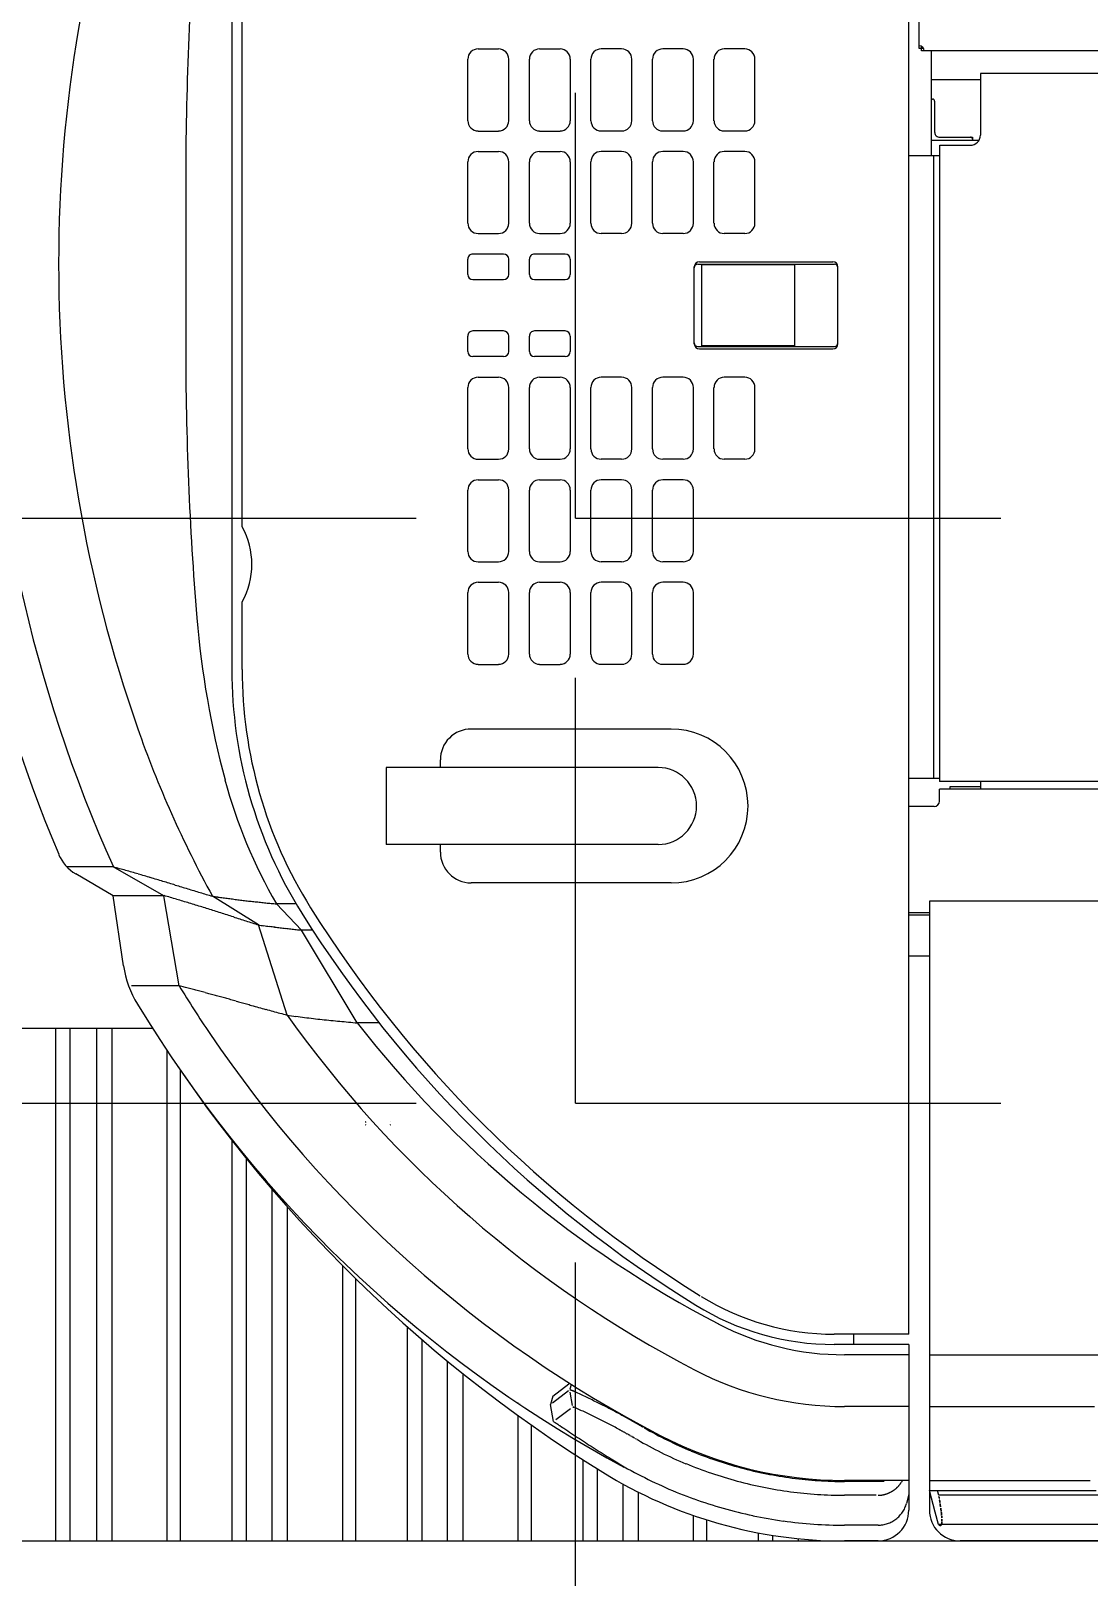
# Model space of a CAD drawing. Header units: metres. Extents: x 668617 to 675126, y 2286318 to 2293677.
# Drawn here: x 669148.482 to 669149.975, y 2287256.557 to 2287258.738 of the extents above; entities that cross this region are included whole.
import ezdxf

# ---------------------------------------------------------------- set-up
doc = ezdxf.new("R2010")
doc.units = ezdxf.units.M
doc.header["$MEASUREMENT"] = 0
doc.layers.add('0_VEH_CONSTRUCCION', color=250, linetype='Continuous')
doc.layers.add('DMTG-ZONA-TRABAJO', color=250, linetype='Continuous')

# ---------------------------------------------------------------- blocks, each defined once
blk = doc.blocks.new('excavadora planta')
at = {"color": 0}
for p, q in [((-0.5175, 1.251), (-4.1079, 1.251)), ((-2.3908, 1.251), (-1.9303, 1.251)), ((-1.8499, 1.251), (-1.817, 1.251)), ((-1.7868, 1.25), (-1.7868, 1.251)), ((-1.7717, 1.2487), (-1.7717, 1.251)), ((-1.7466, 1.2455), (-1.7466, 1.251)), ((-1.7325, 1.243), (-1.7325, 1.251)), ((-1.6819, 1.2303), (-1.6819, 1.251)), ((-1.6689, 1.2259), (-1.6689, 1.251)), ((-1.6149, 1.2031), (-1.6149, 1.251)), ((-1.5998, 1.1952), (-1.5998, 1.251)), ((-1.5747, 1.1802), (-1.5747, 1.251)), ((-1.5606, 1.1713), (-1.5606, 1.251)), ((-1.51, 1.1373), (-1.51, 1.251)), ((-1.497, 1.128), (-1.497, 1.251)), ((-1.443, 1.087), (-1.443, 1.251)), ((-1.4279, 1.0747), (-1.4279, 1.251)), ((-1.4028, 1.0535), (-1.4028, 1.251)), ((-1.3887, 1.0412), (-1.3887, 1.251)), ((-1.3381, 0.9941), (-1.3381, 1.251)), ((-1.3251, 0.9811), (-1.3251, 1.251)), ((-1.2711, 0.9236), (-1.2711, 1.251)), ((-1.256, 0.9064), (-1.256, 1.251)), ((-1.2309, 0.8762), (-1.2309, 1.251)), ((-1.2168, 0.8585), (-1.2168, 1.251)), ((-1.1662, 0.7898), (-1.1662, 1.251)), ((-1.1532, 0.7705), (-1.1532, 1.251)), ((-1.0992, 0.7486), (-1.0992, 1.251)), ((-1.0842, 0.7486), (-1.0842, 1.251)), ((-1.0581, 0.7486), (-1.0581, 1.251)), ((-1.044, 0.7486), (-1.044, 1.251)), ((-2.3908, 1.235), (-1.9092, 1.235)), ((-1.9092, 1.235), (-1.9058, 1.2228)), ((-1.8499, 1.2356), (-1.817, 1.2356)), ((-1.9058, 1.2228), (-1.9002, 1.2017)), ((-1.9002, 1.1787), (-1.9002, 1.2209)), ((-1.8801, 1.0586), (-1.8801, 1.2209)), ((-1.8801, 1.2055), (-1.8777, 1.2143)), ((-1.9093, 1.2063), (-1.9082, 1.202)), ((-1.9002, 0.6245), (-1.9002, 1.202)), ((-1.8482, 1.2063), (-1.817, 1.2063)), ((-1.8801, 1.1918), (-1.817, 1.1918)), ((-1.8801, 1.1918), (-1.817, 1.1918)), ((-1.8558, 1.1928), (-1.817, 1.1928)), ((-1.6307, 1.1937), (-1.6307, 1.1936)), ((-1.5486, 1.1217), (-1.5343, 1.1325)), ((-1.5321, 1.1342), (-1.5291, 1.1174)), ((-1.8801, 1.1194), (-1.8171, 1.1194)), ((-1.5506, 1.1184), (-1.5482, 1.1053)), ((-1.5313, 1.1092), (-1.5469, 1.0973)), ((-1.5467, 1.1041), (-1.5308, 1.116)), ((-1.5313, 1.1091), (-1.5291, 1.1174)), ((-1.5492, 1.0981), (-1.548, 1.1024)), ((-1.8801, 1.0686), (-1.817, 1.0686)), ((-1.8802, 1.0486), (-1.8802, -0.9672)), ((-1.8802, 1.0486), (-1.807, 1.0486)), ((-1.8801, 1.0586), (-1.807, 1.0586)), ((-1.8258, 1.0486), (-1.8258, 1.0586)), ((-1.3611, 0.7436), (-1.3397, 0.7436)), ((-1.3397, 0.7436), (-1.2851, 0.6527)), ((-0.5175, 0.7486), (-1.1389, 0.7486)), ((-0.5175, 0.7486), (-1.1389, 0.7486)), ((-1.2709, 0.7361), (-1.243, 0.6476)), ((-1.1652, 0.7074), (-1.1185, 0.7074)), ((-1.1652, 0.7074), (-1.1503, 0.619)), ((-1.1107, 0.6876), (-1.1005, 0.619)), ((-1.8802, 0.6778), (-1.9002, 0.6778)), ((-1.296, 0.6527), (-1.2851, 0.6527)), ((-1.2851, 0.6527), (-1.2605, 0.627)), ((-1.8802, 0.6376), (-1.9002, 0.6376)), ((-1.243, 0.6476), (-1.1978, 0.6195)), ((-3.2125, 0.6245), (-1.9002, 0.6245)), ((-1.8802, 0.6353), (-1.9002, 0.6353)), ((-1.2799, 0.627), (-1.2605, 0.627)), ((-1.6471, 0.6064), (-1.4512, 0.6064)), ((-1.1503, 0.619), (-1.1005, 0.619)), ((-1.1503, 0.619), (-1.1007, 0.5908)), ((-1.1005, 0.619), (-1.0639, 0.5976)), ((-1.1007, 0.5908), (-1.0554, 0.5908)), ((-1.421, 0.5687), (-1.421, 0.5763)), ((-1.6344, 0.5687), (-1.3681, 0.5687)), ((-1.3681, 0.4934), (-1.3681, 0.5687)), ((-1.905, 0.5316), (-1.8802, 0.5316)), ((-1.9101, 0.5265), (-1.9101, 0.5147)), ((-2.4807, 0.5147), (-1.9101, 0.5147)), ((-2.2115, 0.507), (-1.9101, 0.507)), ((-1.9503, 0.507), (-1.9503, 0.5147)), ((-1.9503, 0.5124), (-1.9201, 0.5124)), ((-1.9201, 0.5124), (-1.9201, 0.5147)), ((-1.9101, -0.1161), (-1.9101, 0.507)), ((-1.8802, 0.5039), (-1.9101, 0.5039)), ((-1.9046, 0.5039), (-1.9046, -0.106)), ((-1.6344, 0.4934), (-1.3681, 0.4934)), ((-1.421, 0.4858), (-1.421, 0.4934)), ((-1.6471, 0.4557), (-1.4512, 0.4557)), ((-1.2269, 0.3973), (-1.2269, 0.3311)), ((-1.2169, -0.3973), (-1.2169, 0.3973)), ((-1.669, 0.3823), (-1.669, 0.322)), ((-1.659, 0.3924), (-1.6389, 0.3924)), ((-1.6288, 0.3823), (-1.6288, 0.322)), ((-1.6088, 0.3823), (-1.6088, 0.322)), ((-1.5987, 0.3924), (-1.5786, 0.3924)), ((-1.5686, 0.3823), (-1.5686, 0.322)), ((-1.5485, 0.3823), (-1.5485, 0.322)), ((-1.5183, 0.3924), (-1.5384, 0.3924)), ((-1.5083, 0.3823), (-1.5083, 0.322)), ((-1.4882, 0.3823), (-1.4882, 0.322)), ((-1.458, 0.3924), (-1.4781, 0.3924)), ((-1.448, 0.3823), (-1.448, 0.322)), ((-1.659, 0.312), (-1.6389, 0.312)), ((-1.5987, 0.312), (-1.5786, 0.312)), ((-1.5183, 0.312), (-1.5384, 0.312)), ((-1.458, 0.312), (-1.4781, 0.312)), ((-1.659, 0.2919), (-1.6389, 0.2919)), ((-1.5987, 0.2919), (-1.5786, 0.2919)), ((-1.5183, 0.2919), (-1.5384, 0.2919)), ((-1.458, 0.2919), (-1.4781, 0.2919)), ((-1.669, 0.2819), (-1.669, 0.2216)), ((-1.6288, 0.2819), (-1.6288, 0.2216)), ((-1.6088, 0.2819), (-1.6088, 0.2216)), ((-1.5686, 0.2819), (-1.5686, 0.2216)), ((-1.5485, 0.2819), (-1.5485, 0.2216)), ((-1.5083, 0.2819), (-1.5083, 0.2216)), ((-1.4882, 0.2819), (-1.4882, 0.2216)), ((-1.448, 0.2819), (-1.448, 0.2216)), ((-1.2269, 0.2577), (-1.2269, -0.2828)), ((-1.659, 0.2115), (-1.6389, 0.2115)), ((-1.5987, 0.2115), (-1.5786, 0.2115)), ((-1.5183, 0.2115), (-1.5384, 0.2115)), ((-1.458, 0.2115), (-1.4781, 0.2115)), ((-1.7193, 0.1914), (-1.6992, 0.1914)), ((-1.659, 0.1914), (-1.6389, 0.1914)), ((-1.5987, 0.1914), (-1.5786, 0.1914)), ((-1.5183, 0.1914), (-1.5384, 0.1914)), ((-1.458, 0.1914), (-1.4781, 0.1914)), ((-1.7293, 0.1814), (-1.7293, 0.1211)), ((-1.6891, 0.1814), (-1.6891, 0.1211)), ((-1.669, 0.1814), (-1.669, 0.1211)), ((-1.6288, 0.1814), (-1.6288, 0.1211)), ((-1.6088, 0.1814), (-1.6088, 0.1211)), ((-1.5686, 0.1814), (-1.5686, 0.1211)), ((-1.5485, 0.1814), (-1.5485, 0.1211)), ((-1.5083, 0.1814), (-1.5083, 0.1211)), ((-1.4882, 0.1814), (-1.4882, 0.1211)), ((-1.448, 0.1814), (-1.448, 0.1211)), ((-1.7193, 0.111), (-1.6992, 0.111)), ((-1.659, 0.111), (-1.6389, 0.111)), ((-1.5987, 0.111), (-1.5786, 0.111)), ((-1.5183, 0.111), (-1.5384, 0.111)), ((-1.458, 0.111), (-1.4781, 0.111)), ((-1.5434, 0.0909), (-1.5133, 0.0909)), ((-1.4831, 0.0909), (-1.453, 0.0909)), ((-1.8105, 0.0784), (-1.8105, 0.003)), ((-1.6733, 0.0809), (-1.8071, 0.0809)), ((-1.6749, 0.0834), (-1.8055, 0.0834)), ((-1.7683, 0.0804), (-1.6773, 0.0804)), ((-1.7683, 0.0804), (-1.7683, 0.001)), ((-1.6773, 0.0804), (-1.6773, 0.001)), ((-1.6699, 0.0784), (-1.6699, 0.003)), ((-1.5485, 0.0859), (-1.5485, 0.0708)), ((-1.5083, 0.0859), (-1.5083, 0.0708)), ((-1.4882, 0.0859), (-1.4882, 0.0708)), ((-1.448, 0.0859), (-1.448, 0.0708)), ((-1.1716, 0), (-1.1716, 0.0804)), ((-1.5434, 0.0658), (-1.5133, 0.0658)), ((-1.4831, 0.0658), (-1.453, 0.0658)), ((-1.5434, 0.0156), (-1.5133, 0.0156)), ((-1.4831, 0.0156), (-1.453, 0.0156)), ((-1.6733, 0.0005), (-1.8071, 0.0005)), ((-1.7683, 0.001), (-1.6773, 0.001)), ((-1.5485, 0.0105), (-1.5485, -0.0045)), ((-1.5083, 0.0105), (-1.5083, -0.0045)), ((-1.4882, 0.0105), (-1.4882, -0.0045)), ((-1.448, 0.0105), (-1.448, -0.0045)), ((-1.1716, -0.0804), (-1.1716, 0)), ((-1.6749, -0.002), (-1.8055, -0.002)), ((-1.5434, -0.0096), (-1.5133, -0.0096)), ((-1.4831, -0.0096), (-1.453, -0.0096)), ((-1.7193, -0.0296), (-1.6992, -0.0296)), ((-1.659, -0.0296), (-1.6389, -0.0296)), ((-1.5987, -0.0296), (-1.5786, -0.0296)), ((-1.5183, -0.0296), (-1.5384, -0.0296)), ((-1.458, -0.0296), (-1.4781, -0.0296)), ((-1.7293, -0.0397), (-1.7293, -0.1)), ((-1.6891, -0.0397), (-1.6891, -0.1)), ((-1.669, -0.0397), (-1.669, -0.1)), ((-1.6288, -0.0397), (-1.6288, -0.1)), ((-1.6088, -0.0397), (-1.6088, -0.1)), ((-1.5686, -0.0397), (-1.5686, -0.1)), ((-1.5485, -0.0397), (-1.5485, -0.1)), ((-1.5083, -0.0397), (-1.5083, -0.1)), ((-1.4882, -0.0397), (-1.4882, -0.1)), ((-1.448, -0.0397), (-1.448, -0.1)), ((-1.8802, -0.106), (-1.9101, -0.106)), ((-1.9023, -0.106), (-1.9023, -0.2085)), ((-1.9023, -0.1211), (-1.9489, -0.1211)), ((-1.9425, -0.1241), (-1.9425, -0.1211)), ((-1.9104, -0.1161), (-1.9402, -0.1161)), ((-1.7193, -0.11), (-1.6992, -0.11)), ((-1.659, -0.11), (-1.6389, -0.11)), ((-1.5987, -0.11), (-1.5786, -0.11)), ((-1.5183, -0.11), (-1.5384, -0.11)), ((-1.458, -0.11), (-1.4781, -0.11)), ((-1.9503, -0.1864), (-1.9503, -0.1261)), ((-1.9099, -0.1241), (-1.9425, -0.1241)), ((-1.9053, -0.1593), (-1.9053, -0.1286)), ((-1.7193, -0.1301), (-1.6992, -0.1301)), ((-1.659, -0.1301), (-1.6389, -0.1301)), ((-1.5987, -0.1301), (-1.5786, -0.1301)), ((-1.5183, -0.1301), (-1.5384, -0.1301)), ((-1.458, -0.1301), (-1.4781, -0.1301)), ((-1.7293, -0.1402), (-1.7293, -0.2005)), ((-1.6891, -0.1402), (-1.6891, -0.2005)), ((-1.669, -0.1402), (-1.669, -0.2005)), ((-1.6288, -0.1402), (-1.6288, -0.2005)), ((-1.6088, -0.1402), (-1.6088, -0.2005)), ((-1.5686, -0.1402), (-1.5686, -0.2005)), ((-1.5485, -0.1402), (-1.5485, -0.2005)), ((-1.5083, -0.1402), (-1.5083, -0.2005)), ((-1.4882, -0.1402), (-1.4882, -0.2005)), ((-1.448, -0.1402), (-1.448, -0.2005)), ((-1.9023, -0.1613), (-1.9033, -0.1613)), ((-1.9023, -0.1805), (-1.9503, -0.1805)), ((-2.1736, -0.1864), (-1.9503, -0.1864)), ((-2.1124, -0.2085), (-1.8924, -0.2085)), ((-1.8946, -0.2108), (-1.8901, -0.2108)), ((-1.8924, -0.2085), (-1.8924, -0.213)), ((-1.8901, -0.2108), (-1.8901, -0.5567)), ((-1.7193, -0.2105), (-1.6992, -0.2105)), ((-1.659, -0.2105), (-1.6389, -0.2105)), ((-1.5987, -0.2105), (-1.5786, -0.2105)), ((-1.5183, -0.2105), (-1.5384, -0.2105)), ((-1.458, -0.2105), (-1.4781, -0.2105))]:
    blk.add_line(p, q, dxfattribs=at)
for centre, radius, start, end in [((-1.9303, 1.2209), 0.0301, 0, 90), ((-1.8499, 1.2209), 0.0301, 90, 180), ((-1.817, 0.8009), 0.4502, 58.2756, 90), ((11.9341, 0.9766), 13.8489, 178.94315, 178.94613), ((11.937, 1.3556), 13.85, 180.51413, 180.51711), ((13.0848, 1.673), 15.0038, 181.68965, 181.69241), ((-1.9023, 1.232), 0.0101, 171.4912, 175.5768), ((-1.8967, 1.2316), 0.0158, 175.5351, 178.1532), ((13.0786, 1.9078), 15.0063, 182.58921, 182.59196), ((13.0629, 2.1112), 15.0013, 183.37072, 183.37347), ((14.4141, 2.3791), 16.3669, 184.03138, 184.0339), ((-1.9054, 1.2324), 0.00706, 165.4792, 171.1712), ((14.4038, 2.5291), 16.368, 184.56023, 184.56275), ((14.3936, 2.6586), 16.3686, 185.0173, 185.01982), ((-1.9068, 1.2328), 0.00558, 158.6911, 165.9526), ((-1.9094, 1.2339), 0.00271, 143.9525, 159.1625), ((-1.9107, 1.2349), 0.00113, 109.3751, 145.0898), ((-1.9108, 1.2349), 0.00105, 67.3592, 105.8725), ((-1.9113, 1.2336), 0.00248, 51.8333, 68.4347), ((-1.913, 1.2314), 0.00521, 44.4607, 52.3818), ((-1.85, 1.2069), 0.0287, 127.4854, 136.8796), ((-1.8499, 1.2069), 0.0287, 118.1353, 127.5304), ((-1.8498, 1.2067), 0.0289, 108.7769, 118.1004), ((-1.85, 1.2071), 0.0285, 99.3292, 108.7825), ((-1.8499, 1.2067), 0.0289, 90.0247, 99.3619), ((-1.8171, 0.8005), 0.4351, 86.0358, 89.998), ((-1.817, 0.8015), 0.4341, 82.0669, 86.0383), ((-1.8171, 0.8004), 0.4353, 78.106, 82.0672), ((14.3834, 2.7709), 16.3686, 185.41463, 185.41715), ((14.3732, 2.8832), 16.3695, 185.81194, 185.81446), ((14.3596, 2.975), 16.3655, 186.13894, 186.14147), ((14.3528, 3.0599), 16.368, 186.43957, 186.44209), ((15.9718, 3.3257), 18.0069, 186.70449, 186.70678), ((15.9568, 3.4004), 18.0009, 186.94833, 186.95062), ((14.884, 3.3352), 16.9282, 187.17121, 187.17373), ((15.9457, 3.5346), 18.0066, 187.38115, 187.38345), ((15.9383, 3.5904), 18.0064, 187.5626, 187.56489), ((15.9271, 3.65), 18.0033, 187.75754, 187.75983), ((15.9234, 3.6945), 18.0057, 187.90173, 187.90402), ((15.916, 3.7465), 18.0056, 188.0713, 188.07359), ((15.9085, 3.791), 18.0045, 188.21714, 188.21943), ((15.9049, 3.8317), 18.0068, 188.34939, 188.35168), ((15.8937, 3.8687), 18.0011, 188.47328, 188.47557), ((15.89, 3.9095), 18.0035, 188.60552, 188.60781), ((15.8863, 3.9427), 18.0049, 188.71402, 188.71631), ((15.8827, 3.9721), 18.0058, 188.81065, 188.81295), ((15.879, 4.0091), 18.0079, 188.93097, 188.93326), ((15.8678, 4.0385), 18.0014, 189.03134, 189.03363), ((15.8679, 4.0679), 18.0062, 189.12607, 189.12836), ((-1.8498, 1.2068), 0.0289, 155.6384, 164.9741), ((-1.8501, 1.207), 0.0286, 146.2336, 155.6718), ((-1.8498, 1.2067), 0.0289, 136.9161, 146.2385), ((-1.817, 0.801), 0.4346, 74.1368, 78.1036), ((-1.817, 0.8011), 0.4345, 70.1727, 74.1404), ((-1.8922, 338.3215), 337.1152, 269.967519, 269.977374), ((-1.9008, 304.0628), 302.8608, 269.969183, 269.975371), ((-1.8958, 315.7113), 314.5093, 269.975371, 269.981329), ((-1.9068, 303.2053), 301.999, 269.977521, 269.988521), ((-1.901, 304.0628), 302.8608, 269.981593, 269.987781), ((-1.8998, 338.3206), 337.1143, 269.988519, 269.998374), ((-1.9004, 304.0614), 302.8594, 269.987665, 269.993853), ((-1.8998, 304.0628), 302.8608, 269.993738, 269.999926), ((15.8605, 4.0974), 18.0035, 189.2246, 189.22689), ((15.8569, 4.123), 18.004, 189.30938, 189.31167), ((15.8532, 4.1412), 18.0034, 189.37049, 189.37278), ((15.8533, 4.1668), 18.0077, 189.45329, 189.45558), ((15.8459, 4.1925), 18.0046, 189.54003, 189.54232), ((15.8423, 4.2106), 18.004, 189.60115, 189.60344), ((17.8106, 4.5687), 20.0046, 189.6742, 189.67627), ((4.2293, -4.0549), 8.0489, 139.27248, 139.27821), ((4.0881, -4.2095), 8.0456, 137.77615, 137.78188), ((4.0042, -4.4199), 8.1276, 136.27451, 136.28023), ((3.7953, -4.5188), 8.0479, 134.73156, 134.73729), ((3.6391, -4.669), 8.0476, 133.18329, 133.18902), ((3.4769, -4.8162), 8.0469, 131.6182, 131.62393), ((3.3102, -4.9603), 8.047, 130.04317, 130.0489), ((3.1375, -5.1015), 8.047, 128.44911, 128.45484), ((2.9603, -5.2367), 8.0458, 126.8563, 126.86203), ((-1.8488, 1.1779), 0.0287, 124.4516, 126.0599), ((-1.849, 1.1783), 0.0282, 122.8249, 124.46), ((-1.8493, 1.1787), 0.0277, 121.1551, 122.8192), ((-1.849, 1.1783), 0.0282, 119.5121, 121.1491), ((-1.8496, 1.1792), 0.0271, 117.8275, 119.5271), ((-1.8493, 1.1787), 0.0277, 116.1297, 117.797), ((-1.8493, 1.1787), 0.0277, 114.4959, 116.1577), ((-1.85, 1.1803), 0.0259, 112.6986, 114.4766), ((-1.8494, 1.1788), 0.0276, 111.0404, 112.7099), ((-1.8497, 1.1797), 0.0267, 109.2941, 111.0242), ((-1.8498, 1.1798), 0.0265, 107.5621, 109.3011), ((-1.8498, 1.1798), 0.0265, 105.8159, 107.5579), ((-1.8498, 1.1798), 0.0265, 104.1246, 105.8231), ((-1.8499, 1.1803), 0.0259, 102.3433, 104.1206), ((-1.8499, 1.1801), 0.0262, 100.5934, 102.3548), ((-1.85, 1.1809), 0.0254, 98.7947, 100.5933), ((-1.8499, 1.1801), 0.0262, 97.021, 98.7839), ((-1.8498, 1.1792), 0.0271, 95.3421, 97.0444), ((-1.1753, -7.6712), 8.9032, 94.35561, 94.36065), ((-1.85, 1.1824), 0.0239, 91.7193, 93.6027), ((-1.8499, 1.18), 0.0263, 90.0133, 91.7683), ((-1.8171, 0.8007), 0.4056, 86.2463, 89.9982), ((-1.817, 0.8012), 0.4051, 82.4917, 86.2484), ((-1.8171, 0.8005), 0.4058, 78.7418, 82.4925), ((-1.817, 0.8011), 0.4052, 74.9825, 78.7387), ((-1.8172, 0.8004), 0.4353, 66.2079, 70.1694), ((-1.8169, 0.8013), 0.4343, 62.2391, 66.2086), ((-2.0555, -8.59), 9.7819, 89.92151, 90.01387), ((-2.0391, -8.5659), 9.7578, 89.92468, 90.01727), ((-2.0228, -8.5659), 9.7578, 89.92796, 90.02055), ((-2.0064, -8.5419), 9.7338, 89.93168, 90.0245), ((-1.9901, -8.5179), 9.7097, 89.93431, 90.02736), ((-1.9737, -8.494), 9.6858, 89.93803, 90.0313), ((-1.9574, -8.4703), 9.6621, 89.9412, 90.0347), ((-1.941, -8.4467), 9.6385, 89.94492, 90.03865), ((-1.9247, -8.4232), 9.615, 89.94754, 90.04151), ((-1.9083, -8.3998), 9.5916, 89.95126, 90.04545), ((4.7504, -3.0963), 7.8912, 147.08337, 147.08452), ((4.7355, -3.1338), 7.8991, 146.79452, 146.79567), ((4.6829, -3.2089), 7.8968, 146.12737, 146.12852), ((4.7054, -3.1714), 7.8947, 146.44589, 146.44703), ((4.6604, -3.239), 7.8949, 145.85428, 145.85543), ((4.6303, -3.2765), 7.8913, 145.50499, 145.50614), ((4.6078, -3.3141), 7.8941, 145.18665, 145.1878), ((4.5853, -3.3441), 7.8928, 144.91329, 144.91443), ((5.3454, -3.5596), 8.6427, 146.63564, 146.64092), ((5.009, -3.5917), 8.382, 145.18195, 145.18745), ((4.887, -3.7637), 8.3827, 143.73476, 143.74026), ((4.7587, -3.9342), 8.3829, 142.27097, 142.27647), ((4.6242, -4.1016), 8.3817, 140.79771, 140.80321), ((-1.8171, 0.8006), 0.3922, 86.2471, 89.9984), ((-1.817, 0.8009), 0.3909, 62.5084, 90), ((-1.817, 0.8013), 0.3915, 82.4908, 86.2491), ((-1.8171, 0.8004), 0.3924, 78.7404, 82.4906), ((-1.817, 0.8009), 0.3919, 74.9845, 78.7388), ((-1.817, 0.8009), 0.4053, 71.2312, 74.9858), ((-1.8172, 0.8005), 0.4058, 67.478, 71.2285), ((-1.8171, 0.8007), 0.435, 58.2776, 62.2414), ((-2.3121, 0), 1.3917, 31.4071, 58.2756), ((-1.817, 0.8011), 0.3917, 71.2307, 74.9869), ((-1.8172, 0.8005), 0.3924, 67.4784, 71.2289), ((-1.8168, 0.8014), 0.4049, 63.7199, 67.4786), ((-2.1914, 0.0815), 1.246, 34.0214, 61.7099), ((-2.3111, 0.0016), 1.3744, 57.5072, 58.2752), ((-1.8169, 0.8013), 0.3915, 63.7205, 67.4785), ((-1.8171, 0.8007), 0.3922, 59.9706, 63.7226), ((-1.8172, 0.8006), 0.4057, 59.9704, 63.7217), ((-9.7578, -12.9506), 16.2849, 59.99315, 59.99499), ((-9.7527, -12.9556), 16.2867, 60.01579, 60.01762), ((-9.7475, -12.9605), 16.2884, 60.03842, 60.04025), ((-2.314, -0.0029), 1.3797, 56.7423, 57.5073), ((-2.1914, 0.0815), 1.2019, 34.0214, 62.5084), ((-6.821, -7.7526), 10.3016, 59.68311, 59.68333), ((-5.992, -6.3584), 8.6796, 59.76135, 59.76158), ((-9.0189, -11.6967), 14.8161, 60.04391, 60.0446), ((-6.8963, -7.7903), 10.3723, 59.4288, 59.42903), ((-5.9919, -6.4338), 8.7448, 60.01002, 60.01025), ((-10.2748, -13.8195), 17.2825, 59.95004, 59.95073), ((-10.2872, -13.8447), 17.3105, 59.95569, 59.95638), ((-9.0687, -11.6719), 14.8196, 59.82711, 59.8278), ((-9.0811, -11.6531), 14.8096, 59.74858, 59.74904), ((-10.1172, -13.5184), 16.9429, 59.89927, 59.89972), ((-11.5678, -15.9678), 19.7895, 59.82186, 59.82232), ((-11.5112, -15.9113), 19.7123, 59.8813, 59.88176), ((-10.1734, -13.4809), 16.9388, 59.66994, 59.67039), ((-13.0371, -18.3796), 22.6131, 59.67472, 59.67495), ((-9.7721, -12.8852), 16.222, 59.82765, 59.83017), ((-9.7441, -12.9061), 16.226, 59.94779, 59.95031), ((-9.7332, -12.9098), 16.2239, 59.98526, 59.98778), ((-9.7326, -12.9102), 16.2239, 59.98526, 59.98778), ((-9.7936, -13.0305), 16.3585, 60.00831, 60.01083), ((-9.7348, -12.9109), 16.2256, 59.97479, 59.97731), ((-9.741, -12.9079), 16.226, 59.94779, 59.95031), ((-9.7335, -12.9082), 16.2226, 59.96873, 59.97125), ((-9.7363, -12.9086), 16.2243, 59.95826, 59.96078), ((-9.7391, -12.9089), 16.226, 59.94779, 59.95031), ((-9.7518, -12.9561), 16.2867, 60.01579, 60.01762), ((-9.7513, -12.9563), 16.2867, 60.01579, 60.01762), ((-9.7509, -12.9613), 16.2907, 60.02407, 60.0259), ((-9.7363, -12.9616), 16.2837, 60.06714, 60.06897), ((-9.7358, -12.9713), 16.2919, 60.08367, 60.0855), ((-9.726, -12.9668), 16.2831, 60.10413, 60.10597), ((-10.0694, -13.57), 16.9771, 60.11224, 60.11407), ((-9.7203, -12.9768), 16.2889, 60.13501, 60.13684), ((-9.7152, -12.977), 16.2866, 60.14938, 60.15121), ((-9.71, -12.982), 16.2883, 60.172, 60.17383), ((-9.7049, -12.9822), 16.286, 60.18637, 60.18821), ((-9.7044, -12.9825), 16.286, 60.18637, 60.18821), ((-9.6945, -12.9875), 16.2854, 60.22337, 60.2252), ((-9.6894, -12.9972), 16.2912, 60.2542, 60.25604), ((-9.6654, -13.0021), 16.2836, 60.33437, 60.33621), ((-9.6696, -13.0071), 16.29, 60.32818, 60.33001), ((-9.6645, -13.0073), 16.2877, 60.34257, 60.34441), ((-9.6452, -13.017), 16.2866, 60.41657, 60.4184), ((-9.6306, -13.0267), 16.2878, 60.47616, 60.47799), ((-9.291, -12.4241), 15.5961, 60.46883, 60.47067), ((-9.9168, -13.642), 16.9644, 60.65385, 60.65751), ((-9.6474, -13.2752), 16.5126, 60.84117, 60.84484), ((-9.3306, -12.8286), 15.9684, 61.04928, 61.05317), ((-9.2609, -12.8624), 15.9644, 61.32283, 61.32673), ((-9.1934, -12.9006), 15.9658, 61.59709, 61.60099), ((-9.1127, -12.9432), 15.9651, 61.92089, 61.92478), ((-9.0208, -12.9637), 15.9402, 62.24285, 62.24675), ((-8.5321, -12.2475), 15.0791, 62.61468, 62.61881), ((0.4178, 5.0684), 4.413, 242.8471, 242.9229), ((-0.2341, 3.7934), 2.981, 242.9247, 243.037), ((-0.5344, 3.2029), 2.3185, 243.0342, 243.1786), ((-2.3113, 0.0012), 1.3748, 55.9758, 56.7436), ((-11.2824, -13.8417), 17.8703, 56.96891, 56.9712), ((-11.2894, -13.8383), 17.8712, 56.94207, 56.94436), ((-11.2963, -13.8312), 17.869, 56.90863, 56.91092), ((-11.307, -13.8278), 17.8721, 56.87167, 56.87397), ((-11.3102, -13.8244), 17.871, 56.85495, 56.85725), ((-11.3133, -13.8211), 17.8699, 56.83823, 56.84052), ((-11.3241, -13.8177), 17.8729, 56.80129, 56.80358), ((-11.3272, -13.8105), 17.8687, 56.77795, 56.78024), ((-11.3342, -13.8109), 17.8728, 56.75774, 56.76003), ((-11.3449, -13.8), 17.8695, 56.70755, 56.70984), ((-11.3518, -13.7966), 17.8705, 56.68072, 56.68301), ((-11.3625, -13.7895), 17.8704, 56.63716, 56.63946), ((-11.3695, -13.7861), 17.8714, 56.61034, 56.61263), ((-10.3024, -13.8842), 17.3523, 59.94841, 59.9507), ((-9.7311, -12.9131), 16.2256, 59.97479, 59.97731), ((-9.727, -12.9134), 16.2239, 59.98526, 59.98778), ((-9.8806, -13.1912), 16.5412, 60.00366, 60.00618), ((-9.9344, -13.2752), 16.6409, 59.98523, 59.98752), ((-9.8811, -13.2416), 16.5851, 60.08444, 60.08673), ((-9.5876, -12.8086), 16.0635, 60.219, 60.22152), ((-10.0193, -13.5965), 16.9618, 60.27292, 60.27521), ((-10.0112, -13.6044), 16.9646, 60.30764, 60.30993), ((-9.9729, -13.6273), 16.9656, 60.45601, 60.4583), ((-9.9459, -13.6389), 16.9625, 60.55235, 60.55464), ((-9.9265, -13.6544), 16.9664, 60.63278, 60.63507), ((-9.8995, -13.666), 16.9633, 60.72915, 60.73144), ((-9.8763, -13.6814), 16.9654, 60.82065, 60.82294), ((-9.8456, -13.6968), 16.9639, 60.93436, 60.93665), ((-9.8186, -13.7122), 16.9643, 61.03696, 61.03925), ((-9.7841, -13.7314), 16.9644, 61.16799, 61.17028), ((-9.0124, -12.3943), 15.421, 61.28162, 61.28414), ((-8.9844, -12.4118), 15.4229, 61.40148, 61.404), ((-8.9564, -12.4258), 15.4218, 61.51524, 61.51777), ((-8.9284, -12.4433), 15.4239, 61.63507, 61.63759), ((-8.897, -12.4607), 15.4243, 61.76607, 61.76859), ((-8.8553, -12.4782), 15.42, 61.93074, 61.93327), ((-8.8136, -12.5025), 15.4219, 62.10742, 62.10994), ((-8.7787, -12.5233), 15.4241, 62.25561, 62.25813), ((-8.7404, -12.5408), 15.4218, 62.40913, 62.41165), ((-8.709, -12.5582), 15.4227, 62.54012, 62.54264), ((0.6146, 5.4097), 4.8202, 242.6869, 242.76), ((0.0042, 4.2242), 3.4868, 242.7603, 242.8613), ((-0.4287, 3.3793), 2.5375, 242.86, 242.9989), ((-0.7864, 2.7043), 1.7599, 243.1772, 243.3674), ((-0.9673, 2.3436), 1.3563, 243.369, 243.6159), ((-1.1132, 2.0494), 1.0279, 243.6112, 243.9369), ((-1.2274, 1.8159), 0.768, 243.9362, 244.3721), ((-1.3206, 1.6214), 0.5523, 244.368, 244.9742), ((-8.1108, -12.9469), 15.5207, 65.01077, 65.01146), ((-7.8091, -12.6078), 15.0865, 65.50438, 65.50507), ((-11.3764, -13.779), 17.8693, 56.57687, 56.57916), ((-11.6132, -14.1223), 18.2863, 56.54783, 56.55012), ((-12.6365, -15.7089), 20.1742, 56.6064, 56.60709), ((-12.4604, -15.5458), 19.9411, 56.77003, 56.77071), ((-12.4225, -15.5836), 19.9521, 56.91984, 56.92053), ((-12.2967, -15.6591), 19.9472, 57.3403, 57.34099), ((-10.8144, -14.6921), 18.3475, 59.60769, 59.60838), ((-2.0529, -8.6262), 9.7456, 89.94717, 90.05283), ((-2.0349, -8.6051), 9.7245, 89.94706, 90.05294), ((-2.017, -8.5841), 9.7035, 89.94694, 90.05306), ((-1.999, -8.5631), 9.6825, 89.94683, 90.05317), ((-1.981, -8.5424), 9.6618, 89.94671, 90.05329), ((-1.9631, -8.5009), 9.6203, 89.94649, 90.05351), ((-1.9451, -8.4805), 9.5999, 89.94637, 90.05363), ((-1.9271, -8.4599), 9.5793, 89.94626, 90.05374), ((-1.9091, -8.4396), 9.559, 89.94614, 90.05386), ((-1.817, 0.8009), 0.3185, 62.5084, 90.0038), ((-0.6959, 2.8549), 1.9489, 242.9979, 243.1788), ((-0.9183, 2.4152), 1.4561, 243.1796, 243.4216), ((-1.0722, 2.1072), 1.1119, 243.4171, 243.7341), ((-1.2059, 1.8363), 0.8097, 243.7348, 244.17), ((-1.3014, 1.639), 0.5905, 244.167, 244.7638), ((-6.9046, -10.8337), 13.0973, 65.88642, 65.88733), ((-6.8385, -10.8621), 13.0964, 66.20025, 66.20117), ((-6.7347, -10.9187), 13.1068, 66.71443, 66.71535), ((-6.6308, -10.9565), 13.1009, 67.19586, 67.19678), ((-6.9038, -12.0305), 14.1978, 67.85927, 67.86019), ((-6.3384, -11.0697), 13.0957, 68.56551, 68.56642), ((-6.1686, -11.1451), 13.1052, 69.37601, 69.37693), ((-5.9518, -11.2205), 13.1014, 70.37897, 70.37989), ((-5.0189, -9.2875), 10.9698, 71.57693, 71.57807), ((-5.3579, -11.4185), 13.1034, 73.11486, 73.11578), ((-4.2348, -9.0164), 10.4854, 75.17412, 75.17526), ((-3.7221, -9.137), 10.4841, 78.05138, 78.05252), ((-2.8929, -9.2727), 10.4788, 82.64441, 82.64556), ((-1.457, -7.6222), 8.7426, 90.6167, 90.61808), ((-1.5511, 1.1203), 0.000387, 275.2252, 305.4567), ((-12.1756, -14.872), 19.2263, 56.26772, 56.26909), ((-12.1752, -14.866), 19.2211, 56.25732, 56.2587), ((-12.1874, -14.86), 19.2229, 56.21579, 56.21717), ((-12.1996, -14.8539), 19.2246, 56.17427, 56.17565), ((-12.1992, -14.8542), 19.2246, 56.17427, 56.17565), ((-12.2114, -14.8419), 19.2212, 56.12233, 56.1237), ((-12.211, -14.8421), 19.2212, 56.12233, 56.1237), ((-11.8338, -14.2646), 18.5315, 56.09383, 56.0952), ((-7.7176, -12.3062), 14.7599, 65.31157, 65.31387), ((-7.2084, -11.647), 13.9495, 66.07879, 66.08109), ((-6.7211, -10.8648), 13.0376, 66.64003, 66.64255), ((-6.5287, -10.9473), 13.0387, 67.5572, 67.55972), ((-6.261, -11.0537), 13.038, 68.82072, 68.82324), ((-5.5445, -10.1601), 11.9509, 70.47341, 70.47616), ((-5.0729, -10.3204), 11.9548, 72.85828, 72.86103), ((-1.5475, 1.1101), 0.00707, 254.3668, 259.0142), ((-1.5483, 1.1062), 0.00305, 258.6976, 269.4331), ((-1.2971, -8.2921), 9.3986, 91.53126, 91.53195), ((-0.6438, -8.2419), 9.3887, 95.5272, 95.52788), ((0.2984, -8.1163), 9.4025, 101.3246, 101.32529), ((1.4478, -6.3954), 8.0749, 111.77613, 111.77704), ((3.3005, -5.2021), 7.9539, 127.55721, 127.5579), ((-2.1914, 0.0815), 1.1294, 35.417, 62.5084), ((-2.0597, -8.6837), 9.7523, 89.96769, 90.03231), ((-2.0487, -8.6491), 9.7177, 89.96757, 90.03243), ((-2.0377, -8.6492), 9.7179, 89.96757, 90.03243), ((-2.0267, -8.615), 9.6836, 89.96746, 90.03254), ((-2.0157, -8.615), 9.6836, 89.96746, 90.03254), ((-2.0047, -8.581), 9.6497, 89.96734, 90.03266), ((-1.9937, -8.5809), 9.6495, 89.96734, 90.03266), ((-1.9827, -8.5473), 9.6159, 89.96723, 90.03277), ((-1.9717, -8.5473), 9.6159, 89.96723, 90.03277), ((-1.9607, -8.5473), 9.6159, 89.96723, 90.03277), ((-1.9497, -8.5138), 9.5824, 89.96711, 90.03289), ((-1.9387, -8.5138), 9.5824, 89.96711, 90.03289), ((-1.9277, -8.4804), 9.549, 89.967, 90.033), ((-1.9167, -8.4805), 9.5491, 89.967, 90.033), ((-1.9057, -8.4474), 9.5161, 89.96688, 90.03312), ((-1.817, 0.8009), 0.2678, 62.5084, 90), ((-1.807, 0.8009), 0.2577, 58.2756, 90), ((-1.807, 0.8009), 0.2477, 58.2756, 90), ((-2.1914, 0.0815), 1.0787, 37.8602, 62.5084), ((-2.3021, 0), 1.1993, 32.0319, 58.2756), ((-2.3021, 0), 1.1892, 32.0319, 58.2122), ((-1.3724, 0.843), 0.000502, 360, 90), ((-1.3724, 0.8407), 0.000502, 335.5301, 360), ((-1.3477, 0.843), 0.000502, 90, 180.0001), ((-1.3477, 0.841), 0.000502, 180, 270), ((-1.4454, -0.5343), 1.2822, 84.888, 85.2746), ((-1.4461, -0.5427), 1.2906, 84.5034, 84.8875), ((-2.3121, 0), 1.3476, 31.6653, 34.0214), ((-1.4484, -0.5661), 1.3141, 84.1267, 84.5039), ((-1.4513, -0.5945), 1.3427, 83.7565, 84.1257), ((-1.4547, -0.6258), 1.3742, 83.3962, 83.757), ((-1.4585, -0.6587), 1.4073, 83.0449, 83.3971), ((-1.4621, -0.6875), 1.4363, 82.6984, 83.0436), ((-1.4678, -0.7324), 1.4816, 82.3656, 82.7002), ((-3.0505, -5.7466), 6.7224, 74.58777, 74.64942), ((-3.5389, -7.5182), 8.5602, 74.53975, 74.58811), ((-4.229, -10.0138), 11.1494, 74.50333, 74.54046), ((-6.4397, -17.985), 19.4216, 74.4802, 74.50152), ((-4.0792, -9.4978), 10.6122, 74.46006, 74.49902), ((-4.0631, -9.4632), 10.5745, 74.46582, 74.49424), ((-4.054, -9.4655), 10.5743, 74.48777, 74.51619), ((-4.0435, -9.4684), 10.5743, 74.51853, 74.54695), ((0.4586, 6.7984), 6.304, 254.54848, 254.59615), ((0.134, 5.6205), 5.0822, 254.597, 254.6562), ((-0.1721, 4.5053), 3.9258, 254.6566, 254.7332), ((-0.3615, 3.8108), 3.2059, 254.7319, 254.8257), ((-0.4931, 3.326), 2.7035, 254.8271, 254.9382), ((-0.6112, 2.8872), 2.2491, 254.9373, 255.0709), ((-0.701, 2.5501), 1.9003, 255.0712, 255.2293), ((-0.7639, 2.3115), 1.6535, 255.2283, 255.4101), ((-1.2101, 0.6729), 0.1005, 8.4221, 31.4071), ((-0.8313, 2.0527), 1.3861, 255.4113, 255.6281), ((-0.8832, 1.8502), 1.177, 255.6264, 255.8818), ((-0.9248, 1.6846), 1.0063, 255.8815, 256.1802), ((-1.4064, -0.5274), 1.1863, 83.8772, 84.1336), ((-1.4075, -0.5379), 1.1969, 83.6245, 83.8787), ((-1.4105, -0.5643), 1.2234, 83.3738, 83.6225), ((-1.4122, -0.579), 1.2383, 83.1296, 83.3753), ((-1.4134, -0.5894), 1.2487, 82.8865, 83.1301), ((-1.4211, -0.6506), 1.3103, 82.6528, 82.8849), ((-1.4199, -0.6417), 1.3014, 82.421, 82.6548), ((-1.4248, -0.678), 1.3381, 82.191, 82.4183), ((-5.0317, -11.2934), 12.5277, 72.36692, 72.39648), ((-4.5887, -9.9038), 11.0692, 72.34003, 72.37349), ((-4.5623, -9.8327), 10.9934, 72.32516, 72.35885), ((-4.5551, -9.8355), 10.9939, 72.33147, 72.36516), ((2.7969, 13.2631), 13.2465, 252.35505, 252.38301), ((1.1059, 7.9376), 7.659, 252.38246, 252.43082), ((-1.667, 0.3973), 0.4401, 0, 32.0319), ((-1.667, 0.3973), 0.4502, 0, 32.0319), ((-1.3645, -0.5166), 1.1483, 84.5418, 84.8046), ((-1.6932, 0.3762), 0.5001, 14.984, 30.1008), ((-1.3639, -0.5107), 1.1424, 84.2777, 84.5419), ((-1.3629, -0.4999), 1.1315, 84.011, 84.2778), ((-1.3615, -0.4866), 1.1181, 83.741, 84.0109), ((-1.3619, -0.4903), 1.1219, 83.4708, 83.7399), ((-1.3574, -0.4509), 1.0823, 83.1936, 83.4725), ((-1.3578, -0.4545), 1.0859, 82.9137, 83.1917), ((-1.3583, -0.458), 1.0894, 82.6364, 82.9135), ((-1.3583, -0.4581), 1.0894, 82.3573, 82.6343), ((-1.3631, -0.494), 1.1257, 82.0903, 82.3584), ((-1.364, -0.4998), 1.1316, 81.8214, 82.0881), ((0.4421, 5.8409), 5.4598, 252.4306, 252.4984), ((-0.0115, 4.4022), 3.9512, 252.4971, 252.5908), ((-0.2657, 3.5918), 3.1019, 252.5924, 252.7118), ((-0.4934, 2.8599), 2.3354, 252.7097, 252.8683), ((-0.62, 2.4493), 1.9057, 252.8693, 253.0637), ((-0.7267, 2.0986), 1.5391, 253.0613, 253.3019), ((-0.8098, 1.8216), 1.2499, 253.3014, 253.5977), ((-0.8706, 1.615), 1.0346, 253.5974, 253.9554), ((-1.6471, 0.5311), 0.0754, 90, 270), ((-1.4512, 0.5763), 0.0301, 0, 90), ((-1.3694, -0.5376), 1.1697, 81.564, 81.8221), ((-2.2553, -2.9679), 3.74, 73.3811, 73.575), ((-2.1619, 0.0913), 1.0993, 19.2999, 28.7153), ((-2.7788, -4.722), 5.5705, 73.2515, 73.3817), ((-5.1906, -12.735), 13.9386, 73.19795, 73.24997), ((5.0188, 21.0745), 21.3787, 253.19687, 253.23079), ((-0.9274, 1.4176), 0.8292, 253.9551, 254.4018), ((0.2297, 5.1813), 4.7796, 253.2308, 253.3825), ((-0.4317, 2.9644), 2.4661, 253.3773, 253.6713), ((-0.6998, 2.0492), 1.5125, 253.6715, 254.1509), ((-0.8527, 1.5102), 0.9522, 254.1442, 254.9057), ((-2.4227, 0), 1.448, 338.3354, 24.0813), ((-1.0842, 0.5629), 0.0402, 22.8083, 59.6742), ((-2.4227, 0), 1.4922, 339.5246, 22.8083), ((-1.6344, 0.5311), 0.0377, 90, 270), ((-1.905, 0.5265), 0.00502, 90, 180), ((-2.0779, 0.2732), 0.8983, 4.6983, 14.984), ((-1.4512, 0.4858), 0.0301, 270, 0), ((-2.4227, 0), 1.3756, 0, 19.2999), ((-1.659, 0.3823), 0.01, 90, 180), ((-1.6389, 0.3823), 0.01, 0, 90), ((-1.5987, 0.3823), 0.01, 90, 180), ((-1.5786, 0.3823), 0.01, 0, 90), ((-1.5384, 0.3823), 0.01, 90, 180), ((-1.5183, 0.3823), 0.01, 360, 90), ((-1.4781, 0.3823), 0.01, 90, 180), ((-1.458, 0.3823), 0.01, 360, 90), ((-4.4243, 0.0804), 3.2527, 0, 4.6983), ((-1.659, 0.322), 0.01, 180, 270), ((-1.6389, 0.322), 0.01, 270, 0), ((-1.5987, 0.322), 0.01, 180, 270), ((-1.5786, 0.322), 0.01, 270, 0), ((-1.5384, 0.322), 0.01, 180, 270), ((-1.5183, 0.322), 0.01, 270, 0), ((-1.4781, 0.322), 0.01, 180, 270), ((-1.458, 0.322), 0.01, 270, 0), ((-1.1611, 0.2944), 0.0754, 150.8481, 209.1519), ((-1.659, 0.2819), 0.01, 90, 180), ((-1.6389, 0.2819), 0.01, 0, 90), ((-1.5987, 0.2819), 0.01, 90, 180), ((-1.5786, 0.2819), 0.01, 0, 90), ((-1.5384, 0.2819), 0.01, 90, 180), ((-1.5183, 0.2819), 0.01, 360, 90), ((-1.4781, 0.2819), 0.01, 90, 180), ((-1.458, 0.2819), 0.01, 360, 90), ((-1.659, 0.2216), 0.01, 180, 270), ((-1.6389, 0.2216), 0.01, 270, 0), ((-1.5987, 0.2216), 0.01, 180, 270), ((-1.5786, 0.2216), 0.01, 270, 0), ((-1.5384, 0.2216), 0.01, 180, 270), ((-1.5183, 0.2216), 0.01, 270, 0), ((-1.4781, 0.2216), 0.01, 180, 270), ((-1.458, 0.2216), 0.01, 270, 0), ((-1.7193, 0.1814), 0.01, 90, 180), ((-1.6992, 0.1814), 0.01, 0, 90), ((-1.659, 0.1814), 0.01, 90, 180), ((-1.6389, 0.1814), 0.01, 0, 90), ((-1.5987, 0.1814), 0.01, 90, 180), ((-1.5786, 0.1814), 0.01, 0, 90), ((-1.5384, 0.1814), 0.01, 90, 180), ((-1.5183, 0.1814), 0.01, 360, 90), ((-1.4781, 0.1814), 0.01, 90, 180), ((-1.458, 0.1814), 0.01, 360, 90), ((-1.7193, 0.1211), 0.01, 180, 270), ((-1.6992, 0.1211), 0.01, 270, 0), ((-1.659, 0.1211), 0.01, 180, 270), ((-1.6389, 0.1211), 0.01, 270, 0), ((-1.5987, 0.1211), 0.01, 180, 270), ((-1.5786, 0.1211), 0.01, 270, 0), ((-1.5384, 0.1211), 0.01, 180, 270), ((-1.5183, 0.1211), 0.01, 270, 0), ((-1.4781, 0.1211), 0.01, 180, 270), ((-1.458, 0.1211), 0.01, 270, 0), ((-1.5434, 0.0859), 0.00502, 90, 180), ((-1.5133, 0.0859), 0.00502, 0, 90), ((-1.4831, 0.0859), 0.00502, 90, 180), ((-1.453, 0.0859), 0.00502, 0, 90), ((-1.8055, 0.0784), 0.00502, 90.0002, 180), ((-1.8071, 0.0775), 0.00342, 90.0002, 180), ((-1.6749, 0.0784), 0.00502, 0, 90), ((-1.6733, 0.0775), 0.00342, 0, 90), ((-1.5434, 0.0708), 0.00502, 180, 270), ((-1.5133, 0.0708), 0.00502, 270, 0), ((-1.4831, 0.0708), 0.00502, 180, 270), ((-1.453, 0.0708), 0.00502, 270, 0), ((-1.5434, 0.0105), 0.00502, 90, 180), ((-1.5133, 0.0105), 0.00502, 0, 90), ((-1.4831, 0.0105), 0.00502, 90, 180), ((-1.453, 0.0105), 0.00502, 0, 90), ((-1.8071, 0.0039), 0.00342, 180.0001, 270), ((-1.8055, 0.003), 0.00502, 180.0001, 270), ((-1.6749, 0.003), 0.00502, 270, 360), ((-1.6733, 0.0039), 0.00342, 270, 360), ((-2.4227, 0), 1.3756, 340.7001, 0), ((-1.5434, -0.0045), 0.00502, 180, 270), ((-1.5133, -0.0045), 0.00502, 270, 0), ((-1.4831, -0.0045), 0.00502, 180, 270), ((-1.453, -0.0045), 0.00502, 270, 0), ((-1.7193, -0.0397), 0.01, 90, 180), ((-1.6992, -0.0397), 0.01, 0, 90), ((-1.659, -0.0397), 0.01, 90, 180), ((-1.6389, -0.0397), 0.01, 0, 90), ((-1.5987, -0.0397), 0.01, 90, 180), ((-1.5786, -0.0397), 0.01, 0, 90), ((-1.5384, -0.0397), 0.01, 90, 180), ((-1.5183, -0.0397), 0.01, 360, 90), ((-1.4781, -0.0397), 0.01, 90, 180), ((-1.458, -0.0397), 0.01, 360, 90), ((-4.4243, -0.0804), 3.2527, 355.3017, 0), ((-1.7193, -0.1), 0.01, 180, 270), ((-1.6992, -0.1), 0.01, 270, 0), ((-1.659, -0.1), 0.01, 180, 270), ((-1.6389, -0.1), 0.01, 270, 0), ((-1.5987, -0.1), 0.01, 180, 270), ((-1.5786, -0.1), 0.01, 270, 0), ((-1.5384, -0.1), 0.01, 180, 270), ((-1.5183, -0.1), 0.01, 270, 0), ((-1.4781, -0.1), 0.01, 180, 270), ((-1.458, -0.1), 0.01, 270, 0), ((-1.9402, -0.1261), 0.01, 90, 180), ((-1.9405, -0.1221), 0.00201, 180, 270), ((-1.9099, -0.1286), 0.00452, 360, 96.3798), ((-1.7193, -0.1402), 0.01, 90, 180), ((-1.6992, -0.1402), 0.01, 0, 90), ((-1.659, -0.1402), 0.01, 90, 180), ((-1.6389, -0.1402), 0.01, 0, 90), ((-1.5987, -0.1402), 0.01, 90, 180), ((-1.5786, -0.1402), 0.01, 0, 90), ((-1.5384, -0.1402), 0.01, 90, 180), ((-1.5183, -0.1402), 0.01, 360, 90), ((-1.4781, -0.1402), 0.01, 90, 180), ((-1.458, -0.1402), 0.01, 360, 90), ((-1.9033, -0.1593), 0.00201, 180, 270), ((-1.8901, -0.2085), 0.00502, 180, 270), ((-1.7193, -0.2005), 0.01, 180, 270), ((-1.6992, -0.2005), 0.01, 270, 0), ((-1.659, -0.2005), 0.01, 180, 270), ((-1.6389, -0.2005), 0.01, 270, 0), ((-1.5987, -0.2005), 0.01, 180, 270), ((-1.5786, -0.2005), 0.01, 270, 0), ((-1.5384, -0.2005), 0.01, 180, 270), ((-1.5183, -0.2005), 0.01, 270, 0), ((-1.4781, -0.2005), 0.01, 180, 270), ((-1.458, -0.2005), 0.01, 270, 0)]:
    blk.add_arc(centre, radius, start, end, dxfattribs=at)

msp = doc.modelspace()

# ---------------------------------------------------------------- hatches: boundary and pattern name
at = {"layer": 'DMTG-ZONA-TRABAJO', "ltscale": 3}
h = msp.add_hatch(dxfattribs=at)
h.set_pattern_fill('ANGLE', color=30, scale=3)
h.set_pattern_definition([(0, (0, 0), (0, 0.825), [0.6, -0.225]), (90, (0, 0), (-0.825, 5e-17), [0.6, -0.225])])
h.paths.add_polyline_path([(669153.26392, 2287266.05324), (669146.52229, 2287266.05324), (669146.52229, 2287256.20827), (669153.26392, 2287256.20827)])

# ---------------------------------------------------------------- block references
at = {"layer": '0_VEH_CONSTRUCCION', "xscale": 1.44, "yscale": 1.44, "zscale": 1.44, "rotation": 180}
msp.add_blockref('excavadora planta', (669147.01341, 2287258.40937), dxfattribs=at)

doc.saveas('drawing.dxf')
